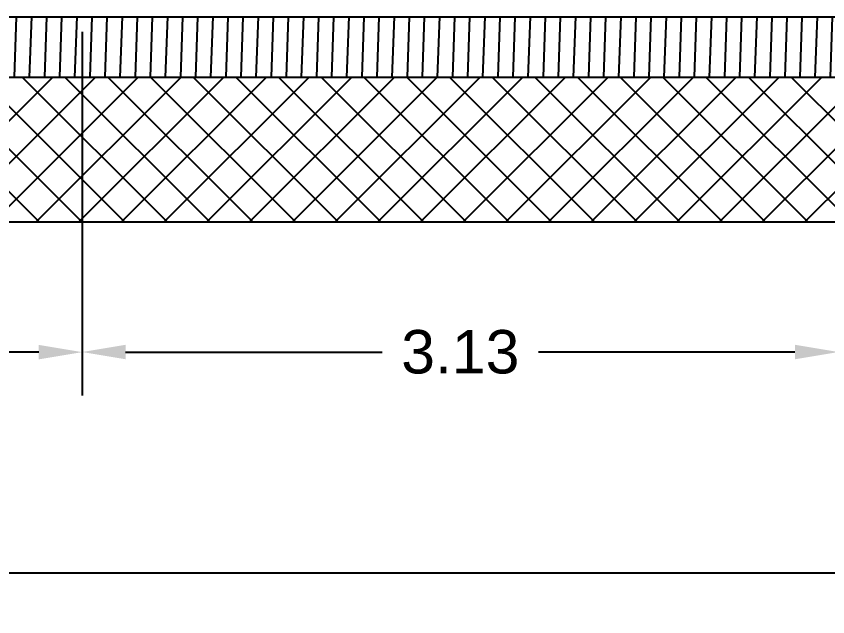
# Model space of a CAD drawing. Header units: metres. Extents: x 668617 to 675126, y 2286318 to 2293677.
# Drawn here: x 672276.561 to 672279.919, y 2287820.062 to 2287822.549 of the extents above; entities that cross this region are included whole.
import ezdxf

# ---------------------------------------------------------------- set-up
doc = ezdxf.new("R2010")
doc.units = ezdxf.units.M
doc.header["$MEASUREMENT"] = 0
doc.layers.add('DMTG_SECCIONES_VIALES', color=250, linetype='Continuous')
doc.styles.get("Standard").update_dxf_attribs({"font": 'arial.ttf'})
doc.dimstyles.get("Standard").update_dxf_attribs({"dimtxt": 0.18, "dimasz": 0.18, "dimexe": 0.18, "dimexo": 0.0625, "dimgap": 0.09, "dimtad": 0, "dimtih": 1, "dimtoh": 1, "dimdec": 4, "dimzin": 0, "dimdsep": 46, "dimtxsty": 'Standard', "dimcen": 0.09, "dimadec": 0, "dimazin": 0, "dimtfac": 1, "dimtdec": 4, "dimtofl": 0, "dimtmove": 0, "dimatfit": 3, "dimfxl": 1, "dimtolj": 1, "dimtzin": 0, "dimarcsym": 0})

# ---------------------------------------------------------------- blocks, each defined once
blk = doc.blocks.new('*D409')
at = {"layer": 'Defpoints', "color": 0, "transparency": 16777216}
for p in [(672273.7035, 2287822.5467), (672276.8335, 2287822.5467), (672276.8335, 2287821.1578)]:
    blk.add_point(p, dxfattribs=at)
at = {"layer": 'DMTG_SECCIONES_VIALES', "color": 0, "lineweight": -2, "transparency": 16777216}
for p, q in [((672273.7035, 2287822.4842), (672273.7035, 2287820.9778)), ((672276.8335, 2287822.4842), (672276.8335, 2287820.9778)), ((672273.8835, 2287821.1578), (672274.9448, 2287821.1578)), ((672276.6535, 2287821.1578), (672275.5923, 2287821.1578))]:
    blk.add_line(p, q, dxfattribs=at)
at = {"layer": 'DMTG_SECCIONES_VIALES', "color": 0, "transparency": 16777216}
for points in [[(672273.8835, 2287821.1878), (672273.8835, 2287821.1278), (672273.7035, 2287821.1578)], [(672276.6535, 2287821.1878), (672276.6535, 2287821.1278), (672276.8335, 2287821.1578)]]:
    blk.add_solid(points, dxfattribs=at)
at = {"layer": 'DMTG_SECCIONES_VIALES', "color": 0, "transparency": 16777216, "insert": (672275.2685, 2287821.1578), "char_height": 0.18, "attachment_point": 5}
blk.add_mtext('\\A1;3.13', dxfattribs=at)
blk = doc.blocks.new('*D410')
at = {"layer": 'Defpoints', "color": 0, "transparency": 16777216}
for p in [(672276.8335, 2287822.5467), (672279.9635, 2287822.5467), (672279.9635, 2287821.1582)]:
    blk.add_point(p, dxfattribs=at)
at = {"layer": 'DMTG_SECCIONES_VIALES', "color": 0, "lineweight": -2, "transparency": 16777216}
for p, q in [((672276.8335, 2287822.4842), (672276.8335, 2287820.9782)), ((672279.9635, 2287822.4842), (672279.9635, 2287820.9782)), ((672277.0135, 2287821.1582), (672278.0748, 2287821.1582)), ((672279.7835, 2287821.1582), (672278.7223, 2287821.1582))]:
    blk.add_line(p, q, dxfattribs=at)
at = {"layer": 'DMTG_SECCIONES_VIALES', "color": 0, "transparency": 16777216}
for points in [[(672277.0135, 2287821.1882), (672277.0135, 2287821.1282), (672276.8335, 2287821.1582)], [(672279.7835, 2287821.1882), (672279.7835, 2287821.1282), (672279.9635, 2287821.1582)]]:
    blk.add_solid(points, dxfattribs=at)
at = {"layer": 'DMTG_SECCIONES_VIALES', "color": 0, "transparency": 16777216, "insert": (672278.3985, 2287821.1582), "char_height": 0.18, "attachment_point": 5}
blk.add_mtext('\\A1;3.13', dxfattribs=at)
blk = doc.blocks.new('_ArchTick')
at = {"color": 0, "linetype": 'ByBlock', "const_width": 0.15}
blk.add_lwpolyline([(-0.5, -0.5), (0.5, 0.5)], dxfattribs=at)
blk = doc.blocks.new('*D402')
at = {"layer": 'Defpoints', "color": 0, "transparency": 16777216}
for p in [(672246.3035, 2287822.7967), (672286.8035, 2287822.7967), (672286.8035, 2287820.242)]:
    blk.add_point(p, dxfattribs=at)
at = {"layer": 'DMTG_SECCIONES_VIALES', "color": 0, "lineweight": -2, "transparency": 16777216}
for p, q in [((672246.3035, 2287822.7342), (672246.3035, 2287820.062)), ((672286.8035, 2287822.7342), (672286.8035, 2287820.062)), ((672246.3035, 2287820.242), (672266.1565, 2287820.242)), ((672286.8035, 2287820.242), (672266.9506, 2287820.242))]:
    blk.add_line(p, q, dxfattribs=at)
at = {"layer": 'DMTG_SECCIONES_VIALES', "color": 0, "lineweight": -2, "transparency": 16777216, "xscale": 0.18, "yscale": 0.18, "zscale": 0.18, "rotation": 180}
blk.add_blockref('_ArchTick', (672246.3035, 2287820.242), dxfattribs=at)
at = {"layer": 'DMTG_SECCIONES_VIALES', "color": 0, "lineweight": -2, "transparency": 16777216, "xscale": 0.18, "yscale": 0.18, "zscale": 0.18}
blk.add_blockref('_ArchTick', (672286.8035, 2287820.242), dxfattribs=at)
at = {"layer": 'DMTG_SECCIONES_VIALES', "color": 0, "transparency": 16777216, "insert": (672266.5535, 2287820.242), "char_height": 0.18, "attachment_point": 5}
blk.add_mtext('\\A1;40.50', dxfattribs=at)

msp = doc.modelspace()

# ---------------------------------------------------------------- hatches: boundary and pattern name
at = {"layer": 'DMTG_SECCIONES_VIALES', "true_color": 0x000000}
h = msp.add_hatch(dxfattribs=at)
h.set_pattern_fill('ANSI31', color=18, scale=0.5, angle=43)
h.set_pattern_definition([(88, (671855.920446, 2287752.40659), (-0.062461927, 0.0021812185), [])])
h.paths.add_polyline_path([(672250.00355, 2287822.54673), (672250.00355, 2287822.29673), (672259.70355, 2287822.29673), (672259.70355, 2287822.54673)])
h.paths.add_polyline_path([(672283.10355, 2287822.29673), (672283.10355, 2287822.54673), (672273.70355, 2287822.54673), (672273.70355, 2287822.29673)])

# ---------------------------------------------------------------- linework, layer by layer
at = {"layer": 'DMTG_SECCIONES_VIALES'}
for p, q in [((672273.70355, 2287822.54673), (672283.10355, 2287822.54673)), ((672273.45355, 2287822.29673), (672283.35355, 2287822.29673)), ((672272.85355, 2287821.69673), (672283.95355, 2287821.69673))]:
    msp.add_line(p, q, dxfattribs=at)
at = {"layer": 'DMTG_SECCIONES_VIALES', "color": 252, "linetype": 'Continuous', "true_color": 0x939598}
for p, q in [((672276.6553, 2287821.69673), (672276.0553, 2287822.29673)), ((672276.11233, 2287821.69673), (672276.71233, 2287822.29673)), ((672276.83208, 2287821.69673), (672276.23208, 2287822.29673)), ((672276.2891, 2287821.69673), (672276.8891, 2287822.29673)), ((672277.00886, 2287821.69673), (672276.40886, 2287822.29673)), ((672276.46588, 2287821.69673), (672277.06588, 2287822.29673)), ((672277.18563, 2287821.69673), (672276.58563, 2287822.29673)), ((672276.64266, 2287821.69673), (672277.24266, 2287822.29673)), ((672277.36241, 2287821.69673), (672276.76241, 2287822.29673)), ((672276.81943, 2287821.69673), (672277.41943, 2287822.29673)), ((672277.53919, 2287821.69673), (672276.93919, 2287822.29673)), ((672276.99621, 2287821.69673), (672277.59621, 2287822.29673)), ((672277.71596, 2287821.69673), (672277.11596, 2287822.29673)), ((672277.17299, 2287821.69673), (672277.77299, 2287822.29673)), ((672277.89274, 2287821.69673), (672277.29274, 2287822.29673)), ((672277.34976, 2287821.69673), (672277.94976, 2287822.29673)), ((672278.06952, 2287821.69673), (672277.46952, 2287822.29673)), ((672277.52654, 2287821.69673), (672278.12654, 2287822.29673)), ((672278.24629, 2287821.69673), (672277.64629, 2287822.29673)), ((672277.70332, 2287821.69673), (672278.30332, 2287822.29673)), ((672278.42307, 2287821.69673), (672277.82307, 2287822.29673)), ((672277.88009, 2287821.69673), (672278.48009, 2287822.29673)), ((672278.59985, 2287821.69673), (672277.99985, 2287822.29673)), ((672278.05687, 2287821.69673), (672278.65687, 2287822.29673)), ((672278.77662, 2287821.69673), (672278.17662, 2287822.29673)), ((672278.23365, 2287821.69673), (672278.83365, 2287822.29673)), ((672278.9534, 2287821.69673), (672278.3534, 2287822.29673)), ((672278.41042, 2287821.69673), (672279.01042, 2287822.29673)), ((672279.13018, 2287821.69673), (672278.53018, 2287822.29673)), ((672278.5872, 2287821.69673), (672279.1872, 2287822.29673)), ((672279.30695, 2287821.69673), (672278.70695, 2287822.29673)), ((672278.76398, 2287821.69673), (672279.36398, 2287822.29673)), ((672279.48373, 2287821.69673), (672278.88373, 2287822.29673)), ((672278.94075, 2287821.69673), (672279.54075, 2287822.29673)), ((672279.66051, 2287821.69673), (672279.06051, 2287822.29673)), ((672279.11753, 2287821.69673), (672279.71753, 2287822.29673)), ((672279.83728, 2287821.69673), (672279.23728, 2287822.29673)), ((672279.29431, 2287821.69673), (672279.89431, 2287822.29673)), ((672280.01406, 2287821.69673), (672279.41406, 2287822.29673)), ((672279.47108, 2287821.69673), (672280.07108, 2287822.29673)), ((672280.19084, 2287821.69673), (672279.59084, 2287822.29673)), ((672279.64786, 2287821.69673), (672280.24786, 2287822.29673)), ((672280.36761, 2287821.69673), (672279.76761, 2287822.29673)), ((672279.82464, 2287821.69673), (672280.42464, 2287822.29673))]:
    msp.add_line(p, q, dxfattribs=at)

# ---------------------------------------------------------------- dimensions: what is measured, and where the dimension line sits
at = {"layer": 'DMTG_SECCIONES_VIALES'}
dim = msp.add_linear_dim(base=(672286.80355, 2287820.242), p1=(672246.30355, 2287822.79673), p2=(672286.80355, 2287822.79673), dimstyle='Standard', override={"dimdec": 2, "dimblk1": 'ArchTick', "dimblk2": 'ArchTick', "dimsah": 1}, dxfattribs=at)
dim.commit()
dim.dimension.update_dxf_attribs({"geometry": '*D402', "text_midpoint": (672266.55355, 2287820.242)})
for base, p1, p2, picture, middle in [((672276.83355, 2287821.15776), (672273.70355, 2287822.54673), (672276.83355, 2287822.54673), '*D409', (672275.26855, 2287821.15776)), ((672279.96355, 2287821.15823), (672276.83355, 2287822.54673), (672279.96355, 2287822.54673), '*D410', (672278.39855, 2287821.15823))]:
    dim = msp.add_linear_dim(base=base, p1=p1, p2=p2, dimstyle='Standard', override={"dimdec": 2}, dxfattribs=at)
    dim.commit()
    dim.dimension.update_dxf_attribs({"geometry": picture, "text_midpoint": middle, "dimtype": 160})

doc.saveas('drawing.dxf')
